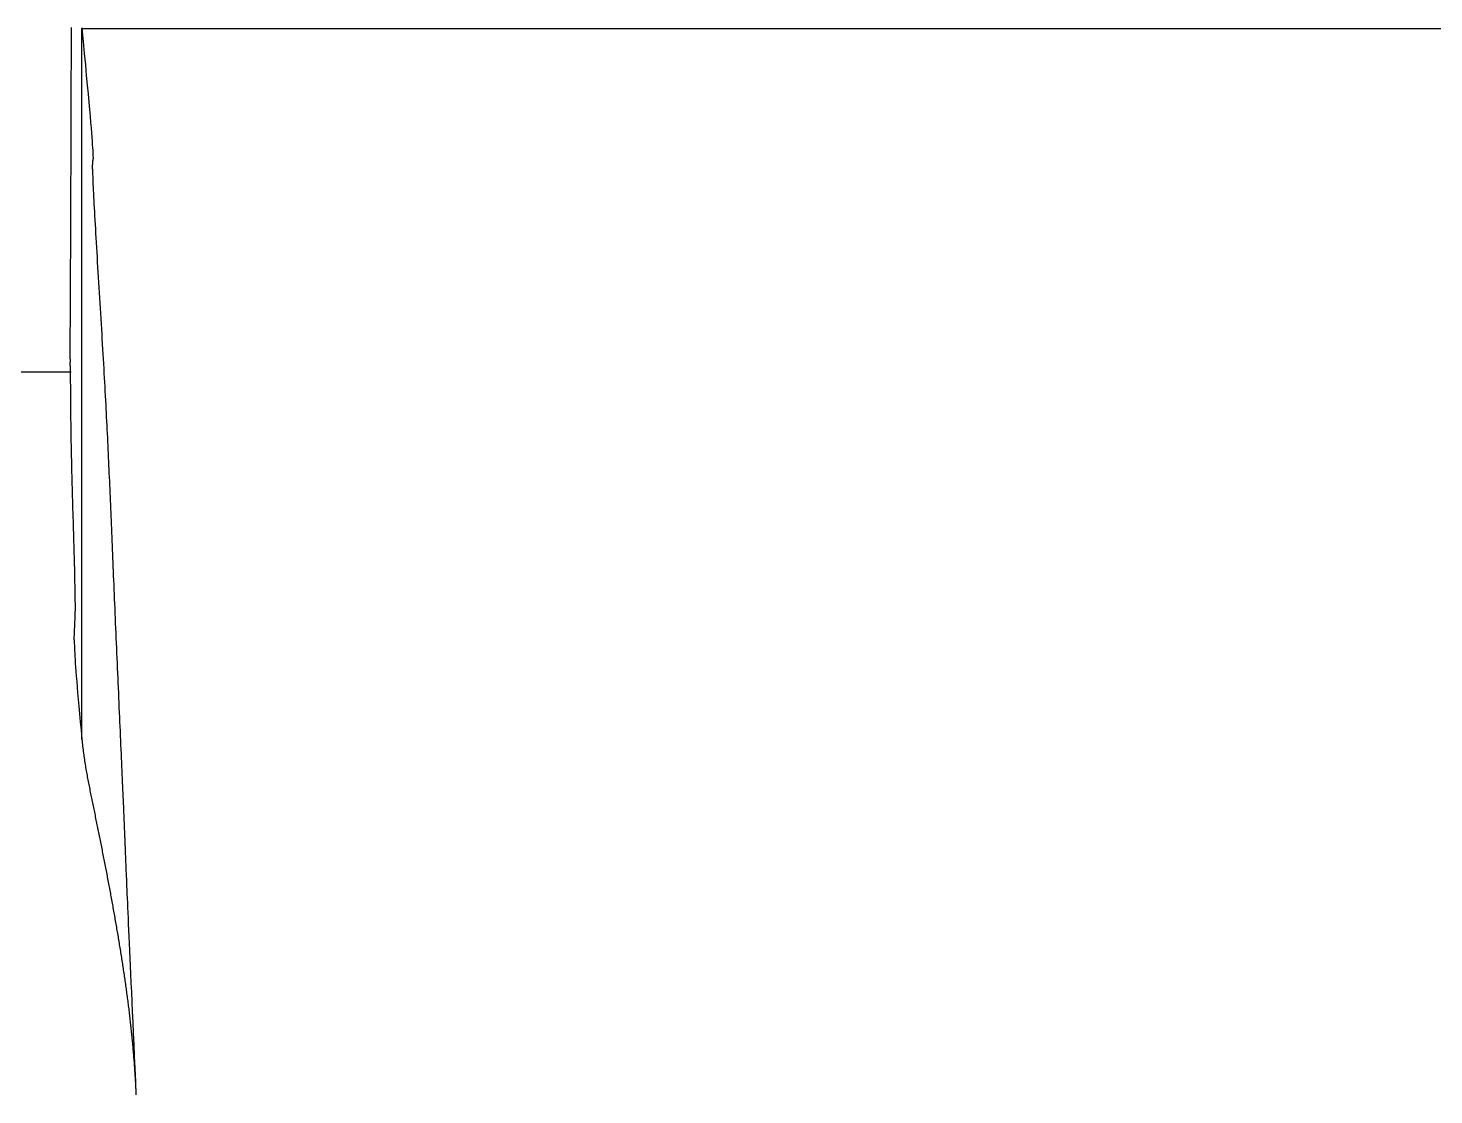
# Model space of a CAD drawing. Header units: millimetres. Extents: x -233 to 1, y -1 to 128.
# Drawn here: x -79.605 to -78.89, y 121.893 to 122.436 of the extents above; entities that cross this region are included whole.
import ezdxf

# ---------------------------------------------------------------- set-up
doc = ezdxf.new("R2010")
doc.units = ezdxf.units.MM
doc.header["$LTSCALE"] = 0.5
doc.layers.add('AM_2N', color=51, linetype='Continuous', lineweight=25)

msp = doc.modelspace()

# ---------------------------------------------------------------- linework, layer by layer
at = {"layer": 'AM_2N'}
for p, q in [((-79.58269, 122.43247), (-79.58268, 122.43329)), ((-79.58269, 122.43169), (-79.58269, 122.43247)), ((-79.58268, 122.43329), (-79.58267, 122.43413)), ((-79.58267, 122.43502), (-79.58266, 122.43595)), ((-79.58267, 122.43413), (-79.58267, 122.43502)), ((-79.5774, 122.43577), (-79.57738, 122.43554)), ((-79.57738, 122.43554), (-77.8602, 122.43554)), ((-79.57738, 122.07414), (-79.57738, 122.43554)), ((-79.57738, 122.43554), (-79.57675, 122.42888)), ((-79.58272, 122.42673), (-79.58271, 122.42741)), ((-79.58272, 122.42606), (-79.58272, 122.42673)), ((-79.58272, 122.42539), (-79.58272, 122.42606)), ((-79.58272, 122.42471), (-79.58272, 122.42539)), ((-79.58271, 122.42877), (-79.5827, 122.42948)), ((-79.58271, 122.42809), (-79.58271, 122.42877)), ((-79.58271, 122.42741), (-79.58271, 122.42809)), ((-79.5827, 122.43093), (-79.58269, 122.43169)), ((-79.5827, 122.43019), (-79.5827, 122.43093)), ((-79.5827, 122.42948), (-79.5827, 122.43019)), ((-79.57675, 122.42888), (-79.57617, 122.42268)), ((-79.58275, 122.41778), (-79.58274, 122.41866)), ((-79.58274, 122.42111), (-79.58273, 122.42187)), ((-79.58274, 122.42033), (-79.58274, 122.42111)), ((-79.58274, 122.41951), (-79.58274, 122.42033)), ((-79.58274, 122.41866), (-79.58274, 122.41951)), ((-79.58273, 122.42402), (-79.58272, 122.42471)), ((-79.58273, 122.42332), (-79.58273, 122.42402)), ((-79.58273, 122.4226), (-79.58273, 122.42332)), ((-79.58273, 122.42187), (-79.58273, 122.4226)), ((-79.57617, 122.42268), (-79.57563, 122.41693)), ((-79.58277, 122.41036), (-79.58276, 122.41155)), ((-79.58276, 122.41381), (-79.58275, 122.41487)), ((-79.58276, 122.4127), (-79.58276, 122.41381)), ((-79.58276, 122.41155), (-79.58276, 122.4127)), ((-79.58275, 122.41686), (-79.58275, 122.41778)), ((-79.58275, 122.41589), (-79.58275, 122.41686)), ((-79.58275, 122.41487), (-79.58275, 122.41589)), ((-79.57563, 122.41693), (-79.57514, 122.41162)), ((-79.57514, 122.41162), (-79.57468, 122.40671)), ((-79.58278, 122.40652), (-79.58277, 122.40784)), ((-79.58278, 122.40517), (-79.58278, 122.40652)), ((-79.58278, 122.40377), (-79.58278, 122.40517)), ((-79.58277, 122.40912), (-79.58277, 122.41036)), ((-79.58277, 122.40784), (-79.58277, 122.40912)), ((-79.57468, 122.40671), (-79.57427, 122.4022)), ((-79.58281, 122.39626), (-79.5828, 122.39783)), ((-79.5828, 122.39937), (-79.58279, 122.40087)), ((-79.5828, 122.39783), (-79.5828, 122.39937)), ((-79.58279, 122.40234), (-79.58278, 122.40377)), ((-79.58279, 122.40087), (-79.58279, 122.40234)), ((-79.57427, 122.4022), (-79.5739, 122.39806)), ((-79.5739, 122.39806), (-79.57356, 122.39429)), ((-79.58283, 122.38969), (-79.58282, 122.39137)), ((-79.58283, 122.38797), (-79.58283, 122.38969)), ((-79.58282, 122.39303), (-79.58281, 122.39466)), ((-79.58282, 122.39137), (-79.58282, 122.39303)), ((-79.58281, 122.39466), (-79.58281, 122.39626)), ((-79.57356, 122.39429), (-79.57326, 122.39086)), ((-79.57326, 122.39086), (-79.57299, 122.38775)), ((-79.58286, 122.38086), (-79.58285, 122.38267)), ((-79.58285, 122.38446), (-79.58284, 122.38623)), ((-79.58285, 122.38267), (-79.58285, 122.38446)), ((-79.58284, 122.38623), (-79.58283, 122.38797)), ((-79.57299, 122.38775), (-79.57276, 122.38494)), ((-79.57276, 122.38494), (-79.57255, 122.38243)), ((-79.57255, 122.38243), (-79.57237, 122.38018)), ((-79.58288, 122.37341), (-79.58287, 122.3753)), ((-79.58287, 122.37717), (-79.58286, 122.37903)), ((-79.58287, 122.3753), (-79.58287, 122.37717)), ((-79.58286, 122.37903), (-79.58286, 122.38086)), ((-79.57237, 122.38018), (-79.57222, 122.37819)), ((-79.57222, 122.37819), (-79.57209, 122.37643)), ((-79.57209, 122.37643), (-79.57199, 122.37489)), ((-79.5829, 122.36763), (-79.58289, 122.36957)), ((-79.58289, 122.3715), (-79.58288, 122.37341)), ((-79.58289, 122.36957), (-79.58289, 122.3715)), ((-79.57199, 122.37489), (-79.5719, 122.37355)), ((-79.5719, 122.37355), (-79.57184, 122.37239)), ((-79.57184, 122.37239), (-79.57179, 122.37139)), ((-79.57179, 122.37139), (-79.57176, 122.37054)), ((-79.57177, 122.36785), (-79.57175, 122.36824)), ((-79.57176, 122.37054), (-79.57174, 122.36982)), ((-79.57175, 122.36824), (-79.57174, 122.36869)), ((-79.57174, 122.36982), (-79.57173, 122.36921)), ((-79.57174, 122.36869), (-79.57173, 122.36921)), ((-79.58293, 122.35974), (-79.58292, 122.36173)), ((-79.58292, 122.36173), (-79.58291, 122.36371)), ((-79.58291, 122.36568), (-79.5829, 122.36763)), ((-79.58291, 122.36371), (-79.58291, 122.36568)), ((-79.57198, 122.36399), (-79.57197, 122.36466)), ((-79.57198, 122.36399), (-79.57197, 122.3632)), ((-79.57197, 122.36466), (-79.57196, 122.36524)), ((-79.57197, 122.3632), (-79.57196, 122.3623)), ((-79.57196, 122.36524), (-79.57194, 122.36572)), ((-79.57196, 122.3623), (-79.57194, 122.3613)), ((-79.57194, 122.36572), (-79.57192, 122.36614)), ((-79.57194, 122.3613), (-79.5719, 122.3602)), ((-79.57192, 122.36614), (-79.57189, 122.36652)), ((-79.57189, 122.36652), (-79.57186, 122.36685)), ((-79.57186, 122.36685), (-79.57183, 122.36718)), ((-79.57183, 122.36718), (-79.5718, 122.36751)), ((-79.5718, 122.36751), (-79.57177, 122.36785)), ((-79.58295, 122.35372), (-79.58294, 122.35573)), ((-79.58294, 122.35573), (-79.58293, 122.35774)), ((-79.58293, 122.35774), (-79.58293, 122.35974)), ((-79.5719, 122.3602), (-79.57186, 122.35899)), ((-79.57186, 122.35899), (-79.57181, 122.3577)), ((-79.57181, 122.3577), (-79.57175, 122.35631)), ((-79.57175, 122.35631), (-79.57169, 122.35483)), ((-79.57169, 122.35483), (-79.57162, 122.35326)), ((-79.58298, 122.3456), (-79.58297, 122.34763)), ((-79.58297, 122.34763), (-79.58296, 122.34966)), ((-79.58296, 122.35169), (-79.58295, 122.35372)), ((-79.58296, 122.34966), (-79.58296, 122.35169)), ((-79.57162, 122.35326), (-79.57154, 122.35161)), ((-79.57154, 122.35161), (-79.57145, 122.34989)), ((-79.57145, 122.34989), (-79.57136, 122.34809)), ((-79.57136, 122.34809), (-79.57126, 122.34621)), ((-79.58301, 122.33948), (-79.58299, 122.34152)), ((-79.58299, 122.34356), (-79.58298, 122.3456)), ((-79.58299, 122.34152), (-79.58299, 122.34356)), ((-79.57126, 122.34621), (-79.57116, 122.34427)), ((-79.57116, 122.34427), (-79.57105, 122.34226)), ((-79.57105, 122.34226), (-79.57093, 122.34018)), ((-79.57093, 122.34018), (-79.57081, 122.33805)), ((-79.58304, 122.33135), (-79.58303, 122.33338)), ((-79.58303, 122.33338), (-79.58302, 122.33541)), ((-79.58302, 122.33541), (-79.58301, 122.33744)), ((-79.58301, 122.33744), (-79.58301, 122.33948)), ((-79.57081, 122.33805), (-79.57068, 122.33586)), ((-79.57068, 122.33586), (-79.57055, 122.33362)), ((-79.57055, 122.33362), (-79.57042, 122.33133)), ((-79.58307, 122.32331), (-79.58306, 122.3253)), ((-79.58306, 122.32731), (-79.58305, 122.32933)), ((-79.58306, 122.3253), (-79.58306, 122.32731)), ((-79.58305, 122.32933), (-79.58304, 122.33135)), ((-79.57042, 122.33133), (-79.57028, 122.32899)), ((-79.57028, 122.32899), (-79.57014, 122.32661)), ((-79.57014, 122.32661), (-79.57, 122.32419)), ((-79.5831, 122.31737), (-79.58309, 122.31934)), ((-79.58309, 122.31934), (-79.58308, 122.32132)), ((-79.58308, 122.32132), (-79.58307, 122.32331)), ((-79.57, 122.32419), (-79.56985, 122.32174)), ((-79.56985, 122.32174), (-79.5697, 122.31925)), ((-79.5697, 122.31925), (-79.56955, 122.31673)), ((-79.58314, 122.30965), (-79.58313, 122.31156)), ((-79.58313, 122.31156), (-79.58312, 122.31348)), ((-79.58312, 122.31348), (-79.58311, 122.31542)), ((-79.58311, 122.31542), (-79.5831, 122.31737)), ((-79.56955, 122.31673), (-79.56939, 122.31418)), ((-79.56939, 122.31418), (-79.56924, 122.31161)), ((-79.56924, 122.31161), (-79.56908, 122.30902)), ((-79.58318, 122.30219), (-79.58317, 122.30403)), ((-79.58317, 122.30403), (-79.58315, 122.30588)), ((-79.58315, 122.30588), (-79.58314, 122.30776)), ((-79.58314, 122.30776), (-79.58314, 122.30965)), ((-79.56908, 122.30902), (-79.56892, 122.30641)), ((-79.56892, 122.30641), (-79.56876, 122.30379)), ((-79.56876, 122.30379), (-79.5686, 122.30116)), ((-79.58321, 122.29496), (-79.5832, 122.29674)), ((-79.5832, 122.29674), (-79.58319, 122.29854)), ((-79.58319, 122.30036), (-79.58318, 122.30219)), ((-79.58319, 122.29854), (-79.58319, 122.30036)), ((-79.5686, 122.30116), (-79.56844, 122.29852)), ((-79.56844, 122.29852), (-79.56827, 122.29588)), ((-79.58324, 122.28966), (-79.58323, 122.29142)), ((-79.58324, 122.28792), (-79.58324, 122.28966)), ((-79.58323, 122.29142), (-79.58322, 122.29318)), ((-79.58322, 122.29318), (-79.58321, 122.29496)), ((-79.56827, 122.29588), (-79.56811, 122.29323)), ((-79.56811, 122.29323), (-79.56795, 122.29059)), ((-79.56795, 122.29059), (-79.56779, 122.28796)), ((-79.58327, 122.28273), (-79.58326, 122.28445)), ((-79.58327, 122.28102), (-79.58327, 122.28273)), ((-79.58326, 122.28445), (-79.58325, 122.28618)), ((-79.58325, 122.28618), (-79.58324, 122.28792)), ((-79.56779, 122.28796), (-79.56763, 122.28533)), ((-79.56763, 122.28533), (-79.56748, 122.28272)), ((-79.56748, 122.28272), (-79.56732, 122.28013)), ((-79.58329, 122.27422), (-79.58328, 122.27592)), ((-79.58328, 122.27931), (-79.58327, 122.28102)), ((-79.58328, 122.27761), (-79.58328, 122.27931)), ((-79.58328, 122.27592), (-79.58328, 122.27761)), ((-79.56732, 122.28013), (-79.56717, 122.27755)), ((-79.56717, 122.27755), (-79.56701, 122.27499)), ((-79.58329, 122.27253), (-79.58329, 122.27422)), ((-79.58329, 122.27085), (-79.58329, 122.27253)), ((-79.58329, 122.26916), (-79.58329, 122.27085)), ((-79.58329, 122.26748), (-79.58329, 122.26916)), ((-79.56701, 122.27499), (-79.56687, 122.27246)), ((-79.56687, 122.27246), (-79.56672, 122.26996)), ((-79.56672, 122.26996), (-79.56657, 122.2675)), ((-79.66879, 122.26089), (-79.58291, 122.26089)), ((-79.58329, 122.26748), (-79.58329, 122.2658)), ((-79.58329, 122.26411), (-79.58329, 122.2658)), ((-79.58329, 122.26411), (-79.58329, 122.26243)), ((-79.58329, 122.26243), (-79.58328, 122.26074)), ((-79.56657, 122.2675), (-79.56643, 122.26506)), ((-79.56643, 122.26506), (-79.5663, 122.26266)), ((-79.5663, 122.26266), (-79.56616, 122.26028)), ((-79.58328, 122.26074), (-79.58328, 122.25905)), ((-79.58328, 122.25905), (-79.58327, 122.25736)), ((-79.58327, 122.25736), (-79.58327, 122.25567)), ((-79.58327, 122.25567), (-79.58326, 122.25397)), ((-79.58326, 122.25397), (-79.58325, 122.25226)), ((-79.56616, 122.26028), (-79.56603, 122.25794)), ((-79.56603, 122.25794), (-79.56591, 122.25562)), ((-79.56591, 122.25562), (-79.56578, 122.25333)), ((-79.58325, 122.25226), (-79.58324, 122.25055)), ((-79.58324, 122.25055), (-79.58323, 122.24884)), ((-79.58323, 122.24884), (-79.58321, 122.24711)), ((-79.58321, 122.24711), (-79.5832, 122.24538)), ((-79.56578, 122.25333), (-79.56566, 122.25106)), ((-79.56566, 122.25106), (-79.56553, 122.24882)), ((-79.56553, 122.24882), (-79.56542, 122.24661)), ((-79.56542, 122.24661), (-79.5653, 122.24441)), ((-79.5832, 122.24538), (-79.58318, 122.24364)), ((-79.58318, 122.24364), (-79.58316, 122.24189)), ((-79.58316, 122.24189), (-79.58314, 122.24013)), ((-79.58314, 122.24013), (-79.58312, 122.23836)), ((-79.5653, 122.24441), (-79.56519, 122.24224)), ((-79.56519, 122.24224), (-79.56508, 122.24008)), ((-79.56508, 122.24008), (-79.56497, 122.23795)), ((-79.58312, 122.23836), (-79.5831, 122.23657)), ((-79.5831, 122.23657), (-79.58308, 122.23478)), ((-79.58308, 122.23478), (-79.58305, 122.23297)), ((-79.58305, 122.23297), (-79.58302, 122.23115)), ((-79.56497, 122.23795), (-79.56486, 122.23583)), ((-79.56486, 122.23583), (-79.56476, 122.23373)), ((-79.56476, 122.23373), (-79.56465, 122.23165)), ((-79.58302, 122.23115), (-79.58299, 122.22931)), ((-79.58299, 122.22931), (-79.58296, 122.22746)), ((-79.58296, 122.22746), (-79.58293, 122.22559)), ((-79.58293, 122.22559), (-79.58289, 122.22371)), ((-79.56465, 122.23165), (-79.56455, 122.22958)), ((-79.56455, 122.22958), (-79.56445, 122.22752)), ((-79.56445, 122.22752), (-79.56435, 122.22547)), ((-79.56435, 122.22547), (-79.56425, 122.22344)), ((-79.58289, 122.22371), (-79.58286, 122.22181)), ((-79.58286, 122.22181), (-79.58282, 122.21989)), ((-79.58282, 122.21989), (-79.58278, 122.21796)), ((-79.56425, 122.22344), (-79.56416, 122.22142)), ((-79.56416, 122.22142), (-79.56407, 122.2194)), ((-79.56407, 122.2194), (-79.56397, 122.21739)), ((-79.58278, 122.21796), (-79.58273, 122.216)), ((-79.58273, 122.216), (-79.58269, 122.21402)), ((-79.58269, 122.21402), (-79.58264, 122.21203)), ((-79.58264, 122.21203), (-79.58259, 122.21001)), ((-79.56397, 122.21739), (-79.56388, 122.21539)), ((-79.56388, 122.21539), (-79.56379, 122.21339)), ((-79.56379, 122.21339), (-79.5637, 122.2114)), ((-79.5637, 122.2114), (-79.56361, 122.20941)), ((-79.58259, 122.21001), (-79.58254, 122.20798)), ((-79.58254, 122.20798), (-79.58249, 122.20593)), ((-79.58249, 122.20593), (-79.58244, 122.20387)), ((-79.58244, 122.20387), (-79.58238, 122.20179)), ((-79.56361, 122.20941), (-79.56352, 122.20742)), ((-79.56352, 122.20742), (-79.56344, 122.20544)), ((-79.56344, 122.20544), (-79.56335, 122.20345)), ((-79.58238, 122.20179), (-79.58232, 122.19971)), ((-79.58232, 122.19971), (-79.58226, 122.19762)), ((-79.58226, 122.19762), (-79.5822, 122.19553)), ((-79.56335, 122.20345), (-79.56326, 122.20146)), ((-79.56326, 122.20146), (-79.56318, 122.19947)), ((-79.56318, 122.19947), (-79.56309, 122.19747)), ((-79.56309, 122.19747), (-79.56301, 122.19547)), ((-79.5822, 122.19553), (-79.58215, 122.19343)), ((-79.58215, 122.19343), (-79.58209, 122.19133)), ((-79.58209, 122.19133), (-79.58202, 122.18924)), ((-79.56301, 122.19547), (-79.56292, 122.19347)), ((-79.56292, 122.19347), (-79.56284, 122.19145)), ((-79.56284, 122.19145), (-79.56275, 122.18943)), ((-79.56275, 122.18943), (-79.56267, 122.1874)), ((-79.58202, 122.18924), (-79.58196, 122.18714)), ((-79.58196, 122.18714), (-79.58191, 122.18505)), ((-79.58191, 122.18505), (-79.58184, 122.18297)), ((-79.58184, 122.18297), (-79.58178, 122.1809)), ((-79.56267, 122.1874), (-79.56258, 122.18536)), ((-79.56258, 122.18536), (-79.5625, 122.18331)), ((-79.5625, 122.18331), (-79.56241, 122.18124)), ((-79.58178, 122.1809), (-79.58172, 122.17884)), ((-79.58172, 122.17884), (-79.58166, 122.17679)), ((-79.58166, 122.17679), (-79.58161, 122.17476)), ((-79.56241, 122.18124), (-79.56232, 122.17916)), ((-79.56232, 122.17916), (-79.56224, 122.17706)), ((-79.56224, 122.17706), (-79.56215, 122.17495)), ((-79.58161, 122.17476), (-79.58155, 122.17275)), ((-79.58155, 122.17275), (-79.58149, 122.17075)), ((-79.58149, 122.17075), (-79.58144, 122.16878)), ((-79.58144, 122.16878), (-79.58138, 122.16683)), ((-79.56215, 122.17495), (-79.56206, 122.17282)), ((-79.56206, 122.17282), (-79.56197, 122.17067)), ((-79.56197, 122.17067), (-79.56188, 122.16851)), ((-79.56188, 122.16851), (-79.56179, 122.16632)), ((-79.58138, 122.16683), (-79.58133, 122.1649)), ((-79.58133, 122.1649), (-79.58128, 122.16301)), ((-79.58128, 122.16301), (-79.58123, 122.16114)), ((-79.58123, 122.16114), (-79.58119, 122.15931)), ((-79.56179, 122.16632), (-79.5617, 122.16411)), ((-79.5617, 122.16411), (-79.56161, 122.16188)), ((-79.56161, 122.16188), (-79.56151, 122.15962)), ((-79.58119, 122.15931), (-79.58115, 122.1575)), ((-79.58115, 122.1575), (-79.58111, 122.15574)), ((-79.58111, 122.15574), (-79.58107, 122.15401)), ((-79.58107, 122.15401), (-79.58103, 122.15232)), ((-79.56151, 122.15962), (-79.56142, 122.15733)), ((-79.56142, 122.15733), (-79.56132, 122.15503)), ((-79.56132, 122.15503), (-79.56122, 122.15269)), ((-79.58103, 122.15232), (-79.581, 122.15068)), ((-79.581, 122.15068), (-79.58097, 122.14907)), ((-79.58097, 122.14907), (-79.58094, 122.14752)), ((-79.58094, 122.14752), (-79.58092, 122.14601)), ((-79.56122, 122.15269), (-79.56112, 122.15033)), ((-79.56112, 122.15033), (-79.56102, 122.14794)), ((-79.56102, 122.14794), (-79.56092, 122.14553)), ((-79.58092, 122.14601), (-79.5809, 122.14455)), ((-79.5809, 122.14455), (-79.58088, 122.14314)), ((-79.58088, 122.14314), (-79.58087, 122.14179)), ((-79.58087, 122.14179), (-79.58086, 122.1405)), ((-79.58086, 122.1405), (-79.58086, 122.13926)), ((-79.56092, 122.14553), (-79.56082, 122.1431)), ((-79.56082, 122.1431), (-79.56071, 122.14065)), ((-79.56071, 122.14065), (-79.56061, 122.13819)), ((-79.581, 122.13165), (-79.58097, 122.13238)), ((-79.58097, 122.13238), (-79.58094, 122.13317)), ((-79.58094, 122.13317), (-79.58091, 122.13401)), ((-79.58091, 122.13401), (-79.58089, 122.13493)), ((-79.58089, 122.13493), (-79.58088, 122.13591)), ((-79.58088, 122.13591), (-79.58087, 122.13696)), ((-79.58087, 122.13696), (-79.58086, 122.13808)), ((-79.58086, 122.13808), (-79.58086, 122.13926)), ((-79.56061, 122.13819), (-79.5605, 122.1357)), ((-79.5605, 122.1357), (-79.56039, 122.13321)), ((-79.56039, 122.13321), (-79.56029, 122.1307)), ((-79.58126, 122.12557), (-79.58125, 122.12634)), ((-79.58126, 122.12475), (-79.58126, 122.12557)), ((-79.58125, 122.12634), (-79.58123, 122.12705)), ((-79.58123, 122.12705), (-79.58121, 122.12773)), ((-79.58121, 122.12773), (-79.58118, 122.12839)), ((-79.58118, 122.12839), (-79.58115, 122.12902)), ((-79.58115, 122.12902), (-79.58111, 122.12966)), ((-79.58111, 122.12966), (-79.58107, 122.1303)), ((-79.58107, 122.1303), (-79.58104, 122.13096)), ((-79.58104, 122.13096), (-79.581, 122.13165)), ((-79.56029, 122.1307), (-79.56018, 122.12818)), ((-79.56018, 122.12818), (-79.56007, 122.12566)), ((-79.56007, 122.12566), (-79.55996, 122.12312)), ((-79.58126, 122.12475), (-79.58126, 122.12386)), ((-79.58126, 122.12386), (-79.58124, 122.12288)), ((-79.58124, 122.12288), (-79.58121, 122.12182)), ((-79.58121, 122.12182), (-79.58117, 122.12065)), ((-79.58117, 122.12065), (-79.58112, 122.11936)), ((-79.58112, 122.11936), (-79.58104, 122.11795)), ((-79.58104, 122.11795), (-79.58096, 122.1164)), ((-79.55996, 122.12312), (-79.55985, 122.12058)), ((-79.55985, 122.12058), (-79.55974, 122.11804)), ((-79.55974, 122.11804), (-79.55963, 122.11549)), ((-79.58096, 122.1164), (-79.58085, 122.11471)), ((-79.58085, 122.11471), (-79.58073, 122.11285)), ((-79.58073, 122.11285), (-79.58059, 122.11083)), ((-79.58059, 122.11083), (-79.58042, 122.10862)), ((-79.55963, 122.11549), (-79.55952, 122.11295)), ((-79.55952, 122.11295), (-79.55941, 122.1104)), ((-79.58042, 122.10862), (-79.58024, 122.10622)), ((-79.58024, 122.10622), (-79.58003, 122.10362)), ((-79.55941, 122.1104), (-79.5593, 122.10786)), ((-79.5593, 122.10786), (-79.55919, 122.10533)), ((-79.55919, 122.10533), (-79.55908, 122.1028)), ((-79.58003, 122.10362), (-79.5798, 122.1008)), ((-79.5798, 122.1008), (-79.57954, 122.09776)), ((-79.57954, 122.09776), (-79.57925, 122.09448)), ((-79.55908, 122.1028), (-79.55897, 122.10028)), ((-79.55897, 122.10028), (-79.55885, 122.09777)), ((-79.55885, 122.09777), (-79.55875, 122.09527)), ((-79.57925, 122.09448), (-79.57894, 122.09095)), ((-79.57894, 122.09095), (-79.5786, 122.08717)), ((-79.55875, 122.09527), (-79.55864, 122.09278)), ((-79.55864, 122.09278), (-79.55853, 122.09031)), ((-79.55853, 122.09031), (-79.55842, 122.08786)), ((-79.5786, 122.08717), (-79.57822, 122.08311)), ((-79.57822, 122.08311), (-79.57782, 122.07877)), ((-79.55842, 122.08786), (-79.55831, 122.08542)), ((-79.55831, 122.08542), (-79.55821, 122.08301)), ((-79.55821, 122.08301), (-79.5581, 122.08061)), ((-79.57782, 122.07877), (-79.57738, 122.07414)), ((-79.5581, 122.08061), (-79.558, 122.07825)), ((-79.558, 122.07825), (-79.55789, 122.0759)), ((-79.55789, 122.0759), (-79.55779, 122.07359)), ((-79.57738, 122.07414), (-79.57729, 122.07325)), ((-79.57729, 122.07325), (-79.5772, 122.07236)), ((-79.5772, 122.07236), (-79.57711, 122.07149)), ((-79.57711, 122.07149), (-79.57701, 122.07061)), ((-79.57701, 122.07061), (-79.57691, 122.06975)), ((-79.57691, 122.06975), (-79.57681, 122.06889)), ((-79.57681, 122.06889), (-79.5767, 122.06804)), ((-79.5767, 122.06804), (-79.57659, 122.06719)), ((-79.55779, 122.07359), (-79.55769, 122.0713)), ((-79.55769, 122.0713), (-79.55759, 122.06904)), ((-79.55759, 122.06904), (-79.5575, 122.06682)), ((-79.57659, 122.06719), (-79.57648, 122.06635)), ((-79.57648, 122.06635), (-79.57636, 122.06552)), ((-79.57636, 122.06552), (-79.57624, 122.06469)), ((-79.57624, 122.06469), (-79.57612, 122.06387)), ((-79.57612, 122.06387), (-79.576, 122.06305)), ((-79.576, 122.06305), (-79.57587, 122.06223)), ((-79.57587, 122.06223), (-79.57574, 122.06142)), ((-79.57574, 122.06142), (-79.57561, 122.06062)), ((-79.5575, 122.06682), (-79.5574, 122.06462)), ((-79.5574, 122.06462), (-79.5573, 122.06247)), ((-79.5573, 122.06247), (-79.55721, 122.06035)), ((-79.57561, 122.06062), (-79.57548, 122.05981)), ((-79.57548, 122.05981), (-79.57534, 122.05901)), ((-79.57534, 122.05901), (-79.5752, 122.05822)), ((-79.5752, 122.05822), (-79.57507, 122.05742)), ((-79.57507, 122.05742), (-79.57492, 122.05663)), ((-79.57492, 122.05663), (-79.57478, 122.05585)), ((-79.57478, 122.05585), (-79.57463, 122.05506)), ((-79.57463, 122.05506), (-79.57449, 122.05428)), ((-79.57449, 122.05428), (-79.57434, 122.0535)), ((-79.55721, 122.06035), (-79.55712, 122.05827)), ((-79.55712, 122.05827), (-79.55703, 122.05624)), ((-79.55703, 122.05624), (-79.55694, 122.05424)), ((-79.55694, 122.05424), (-79.55686, 122.05229)), ((-79.57434, 122.0535), (-79.57419, 122.05272)), ((-79.57419, 122.05272), (-79.57404, 122.05194)), ((-79.57404, 122.05194), (-79.57389, 122.05116)), ((-79.57389, 122.05116), (-79.57373, 122.05038)), ((-79.57373, 122.05038), (-79.57358, 122.04961)), ((-79.57358, 122.04961), (-79.57342, 122.04883)), ((-79.57342, 122.04883), (-79.57327, 122.04806)), ((-79.57327, 122.04806), (-79.57311, 122.04728)), ((-79.57311, 122.04728), (-79.57295, 122.04651)), ((-79.57295, 122.04651), (-79.5728, 122.04573)), ((-79.55686, 122.05229), (-79.55677, 122.05038)), ((-79.55677, 122.05038), (-79.55669, 122.04853)), ((-79.55669, 122.04853), (-79.55661, 122.04672)), ((-79.55661, 122.04672), (-79.55653, 122.04496)), ((-79.5728, 122.04573), (-79.57264, 122.04496)), ((-79.57264, 122.04496), (-79.57248, 122.04418)), ((-79.57248, 122.04418), (-79.57232, 122.0434)), ((-79.57232, 122.0434), (-79.57216, 122.04262)), ((-79.57216, 122.04262), (-79.572, 122.04184)), ((-79.572, 122.04184), (-79.57184, 122.04105)), ((-79.57184, 122.04105), (-79.57168, 122.04027)), ((-79.57168, 122.04027), (-79.57152, 122.03948)), ((-79.57152, 122.03948), (-79.57136, 122.03869)), ((-79.55653, 122.04496), (-79.55646, 122.04326)), ((-79.55646, 122.04326), (-79.55639, 122.04161)), ((-79.55639, 122.04161), (-79.55631, 122.04001)), ((-79.55631, 122.04001), (-79.55625, 122.03848)), ((-79.57136, 122.03869), (-79.5712, 122.03791)), ((-79.5712, 122.03791), (-79.57104, 122.03712)), ((-79.57104, 122.03712), (-79.57088, 122.03633)), ((-79.57088, 122.03633), (-79.57072, 122.03553)), ((-79.57072, 122.03553), (-79.57056, 122.03474)), ((-79.57056, 122.03474), (-79.57039, 122.03395)), ((-79.57039, 122.03395), (-79.57023, 122.03315)), ((-79.57023, 122.03315), (-79.57007, 122.03236)), ((-79.57007, 122.03236), (-79.56991, 122.03156)), ((-79.55625, 122.03848), (-79.55619, 122.037)), ((-79.55619, 122.037), (-79.55612, 122.03559)), ((-79.55612, 122.03559), (-79.55606, 122.03424)), ((-79.55606, 122.03424), (-79.55601, 122.03295)), ((-79.55601, 122.03295), (-79.55596, 122.03173)), ((-79.56991, 122.03156), (-79.56975, 122.03076)), ((-79.56975, 122.03076), (-79.56959, 122.02996)), ((-79.56959, 122.02996), (-79.56942, 122.02916)), ((-79.56942, 122.02916), (-79.56926, 122.02836)), ((-79.56926, 122.02836), (-79.5691, 122.02756)), ((-79.5691, 122.02756), (-79.56894, 122.02675)), ((-79.56894, 122.02675), (-79.56878, 122.02595)), ((-79.56878, 122.02595), (-79.56862, 122.02515)), ((-79.56862, 122.02515), (-79.56845, 122.02434)), ((-79.55596, 122.03173), (-79.55591, 122.03058)), ((-79.55591, 122.03058), (-79.55586, 122.02949)), ((-79.55586, 122.02949), (-79.55582, 122.02848)), ((-79.55582, 122.02848), (-79.55578, 122.02755)), ((-79.55578, 122.02755), (-79.55574, 122.02668)), ((-79.55574, 122.02668), (-79.55571, 122.02589)), ((-79.55571, 122.02589), (-79.55568, 122.02516)), ((-79.55568, 122.02516), (-79.55565, 122.02448)), ((-79.56845, 122.02434), (-79.56829, 122.02353)), ((-79.56829, 122.02353), (-79.56813, 122.02273)), ((-79.56813, 122.02273), (-79.56797, 122.02192)), ((-79.56797, 122.02192), (-79.56781, 122.02111)), ((-79.56781, 122.02111), (-79.56765, 122.0203)), ((-79.56765, 122.0203), (-79.56749, 122.01949)), ((-79.56749, 122.01949), (-79.56732, 122.01868)), ((-79.56732, 122.01868), (-79.56716, 122.01787)), ((-79.55565, 122.02448), (-79.55562, 122.02386)), ((-79.55562, 122.02386), (-79.5556, 122.02329)), ((-79.5556, 122.02329), (-79.55558, 122.02276)), ((-79.55558, 122.02276), (-79.55556, 122.02226)), ((-79.55556, 122.02226), (-79.55555, 122.0218)), ((-79.55555, 122.0218), (-79.55553, 122.02136)), ((-79.55553, 122.02136), (-79.55551, 122.02094)), ((-79.55551, 122.02094), (-79.5555, 122.02054)), ((-79.5555, 122.02054), (-79.55548, 122.02015)), ((-79.55548, 122.02015), (-79.55547, 122.01976)), ((-79.55547, 122.01976), (-79.55545, 122.01937)), ((-79.55545, 122.01937), (-79.55544, 122.01897)), ((-79.55544, 122.01897), (-79.55543, 122.01856)), ((-79.55543, 122.01856), (-79.55541, 122.01814)), ((-79.55541, 122.01814), (-79.55539, 122.01769)), ((-79.56716, 122.01787), (-79.567, 122.01706)), ((-79.567, 122.01706), (-79.56684, 122.01625)), ((-79.56684, 122.01625), (-79.56668, 122.01544)), ((-79.56668, 122.01544), (-79.56652, 122.01462)), ((-79.56652, 122.01462), (-79.56636, 122.01381)), ((-79.56636, 122.01381), (-79.5662, 122.013)), ((-79.5662, 122.013), (-79.56604, 122.01218)), ((-79.56604, 122.01218), (-79.56588, 122.01137)), ((-79.56588, 122.01137), (-79.56572, 122.01055)), ((-79.55539, 122.01769), (-79.55537, 122.01721)), ((-79.55537, 122.01721), (-79.55535, 122.0167)), ((-79.55535, 122.0167), (-79.55533, 122.01615)), ((-79.55533, 122.01615), (-79.55531, 122.01556)), ((-79.55531, 122.01556), (-79.55529, 122.01491)), ((-79.55529, 122.01491), (-79.55526, 122.01421)), ((-79.55526, 122.01421), (-79.55523, 122.01345)), ((-79.55523, 122.01345), (-79.55519, 122.01263)), ((-79.55519, 122.01263), (-79.55516, 122.01173)), ((-79.55516, 122.01173), (-79.55512, 122.01076)), ((-79.55512, 122.01076), (-79.55507, 122.0097)), ((-79.56572, 122.01055), (-79.56557, 122.00974)), ((-79.56557, 122.00974), (-79.56541, 122.00892)), ((-79.56541, 122.00892), (-79.56525, 122.0081)), ((-79.56525, 122.0081), (-79.56509, 122.00729)), ((-79.56509, 122.00729), (-79.56493, 122.00647)), ((-79.56493, 122.00647), (-79.56478, 122.00565)), ((-79.56478, 122.00565), (-79.56462, 122.00484)), ((-79.56462, 122.00484), (-79.56446, 122.00402)), ((-79.56446, 122.00402), (-79.56431, 122.0032)), ((-79.55507, 122.0097), (-79.55502, 122.00856)), ((-79.55502, 122.00856), (-79.55497, 122.00732)), ((-79.55497, 122.00732), (-79.55491, 122.00598)), ((-79.55491, 122.00598), (-79.55485, 122.00454)), ((-79.55485, 122.00454), (-79.55479, 122.003)), ((-79.56431, 122.0032), (-79.56415, 122.00238)), ((-79.56415, 122.00238), (-79.564, 122.00157)), ((-79.564, 122.00157), (-79.56384, 122.00075)), ((-79.56384, 122.00075), (-79.56369, 121.99993)), ((-79.56369, 121.99993), (-79.56354, 121.99911)), ((-79.56354, 121.99911), (-79.56338, 121.99829)), ((-79.56338, 121.99829), (-79.56323, 121.99748)), ((-79.56323, 121.99748), (-79.56308, 121.99666)), ((-79.56308, 121.99666), (-79.56292, 121.99584)), ((-79.55479, 122.003), (-79.55471, 122.00133)), ((-79.55471, 122.00133), (-79.55464, 121.99955)), ((-79.55464, 121.99955), (-79.55455, 121.99764)), ((-79.55455, 121.99764), (-79.55447, 121.99561)), ((-79.56292, 121.99584), (-79.56277, 121.99502)), ((-79.56277, 121.99502), (-79.56262, 121.99421)), ((-79.56262, 121.99421), (-79.56247, 121.99339)), ((-79.56247, 121.99339), (-79.56232, 121.99257)), ((-79.56232, 121.99257), (-79.56217, 121.99175)), ((-79.56217, 121.99175), (-79.56202, 121.99094)), ((-79.56202, 121.99094), (-79.56187, 121.99012)), ((-79.56187, 121.99012), (-79.56173, 121.9893)), ((-79.55447, 121.99561), (-79.55437, 121.99343)), ((-79.55437, 121.99343), (-79.55427, 121.99112)), ((-79.55427, 121.99112), (-79.55416, 121.98865)), ((-79.56173, 121.9893), (-79.56158, 121.98848)), ((-79.56158, 121.98848), (-79.56143, 121.98767)), ((-79.56143, 121.98767), (-79.56129, 121.98685)), ((-79.56129, 121.98685), (-79.56114, 121.98603)), ((-79.56114, 121.98603), (-79.561, 121.98522)), ((-79.561, 121.98522), (-79.56085, 121.9844)), ((-79.56085, 121.9844), (-79.56071, 121.98359)), ((-79.56071, 121.98359), (-79.56056, 121.98277)), ((-79.56056, 121.98277), (-79.56042, 121.98196)), ((-79.55416, 121.98865), (-79.55404, 121.98604)), ((-79.55404, 121.98604), (-79.55392, 121.98326)), ((-79.55392, 121.98326), (-79.55379, 121.98033)), ((-79.56042, 121.98196), (-79.56028, 121.98114)), ((-79.56028, 121.98114), (-79.56014, 121.98033)), ((-79.56014, 121.98033), (-79.56, 121.97951)), ((-79.56, 121.97951), (-79.55986, 121.9787)), ((-79.55986, 121.9787), (-79.55972, 121.97789)), ((-79.55972, 121.97789), (-79.55958, 121.97707)), ((-79.55958, 121.97707), (-79.55944, 121.97626)), ((-79.55944, 121.97626), (-79.5593, 121.97545)), ((-79.5593, 121.97545), (-79.55916, 121.97463)), ((-79.55379, 121.98033), (-79.55366, 121.97722)), ((-79.55366, 121.97722), (-79.55351, 121.97395)), ((-79.55916, 121.97463), (-79.55903, 121.97382)), ((-79.55903, 121.97382), (-79.55889, 121.97301)), ((-79.55889, 121.97301), (-79.55876, 121.9722)), ((-79.55876, 121.9722), (-79.55862, 121.97139)), ((-79.55862, 121.97139), (-79.55849, 121.97058)), ((-79.55849, 121.97058), (-79.55836, 121.96977)), ((-79.55836, 121.96977), (-79.55822, 121.96896)), ((-79.55822, 121.96896), (-79.5581, 121.96816)), ((-79.5581, 121.96816), (-79.55796, 121.96735)), ((-79.55351, 121.97395), (-79.55336, 121.97049)), ((-79.55336, 121.97049), (-79.5532, 121.96685)), ((-79.55796, 121.96735), (-79.55783, 121.96654)), ((-79.55783, 121.96654), (-79.5577, 121.96573)), ((-79.5577, 121.96573), (-79.55758, 121.96493)), ((-79.55758, 121.96493), (-79.55745, 121.96412)), ((-79.55745, 121.96412), (-79.55732, 121.96332)), ((-79.55732, 121.96332), (-79.5572, 121.96251)), ((-79.5572, 121.96251), (-79.55707, 121.96171)), ((-79.55707, 121.96171), (-79.55694, 121.96091)), ((-79.55694, 121.96091), (-79.55682, 121.9601)), ((-79.5532, 121.96685), (-79.55302, 121.96301)), ((-79.55302, 121.96301), (-79.55285, 121.95898)), ((-79.55682, 121.9601), (-79.5567, 121.9593)), ((-79.5567, 121.9593), (-79.55658, 121.9585)), ((-79.55658, 121.9585), (-79.55646, 121.9577)), ((-79.55646, 121.9577), (-79.55634, 121.9569)), ((-79.55634, 121.9569), (-79.55622, 121.9561)), ((-79.55622, 121.9561), (-79.5561, 121.95531)), ((-79.5561, 121.95531), (-79.55598, 121.95451)), ((-79.55598, 121.95451), (-79.55586, 121.95371)), ((-79.55586, 121.95371), (-79.55575, 121.95292)), ((-79.55285, 121.95898), (-79.55265, 121.95476)), ((-79.55265, 121.95476), (-79.55246, 121.95032)), ((-79.55575, 121.95292), (-79.55563, 121.95212)), ((-79.55563, 121.95212), (-79.55551, 121.95133)), ((-79.55551, 121.95133), (-79.5554, 121.95053)), ((-79.5554, 121.95053), (-79.55529, 121.94974)), ((-79.55529, 121.94974), (-79.55518, 121.94895)), ((-79.55518, 121.94895), (-79.55507, 121.94816)), ((-79.55507, 121.94816), (-79.55496, 121.94737)), ((-79.55496, 121.94737), (-79.55485, 121.94658)), ((-79.55485, 121.94658), (-79.55474, 121.94579)), ((-79.55246, 121.95032), (-79.55225, 121.94567)), ((-79.55474, 121.94579), (-79.55463, 121.94501)), ((-79.55463, 121.94501), (-79.55452, 121.94422)), ((-79.55452, 121.94422), (-79.55442, 121.94343)), ((-79.55442, 121.94343), (-79.55432, 121.94265)), ((-79.55432, 121.94265), (-79.55421, 121.94186)), ((-79.55421, 121.94186), (-79.55411, 121.94108)), ((-79.55411, 121.94108), (-79.55401, 121.94029)), ((-79.55401, 121.94029), (-79.55391, 121.93951)), ((-79.55391, 121.93951), (-79.55381, 121.93872)), ((-79.55225, 121.94567), (-79.55203, 121.94081)), ((-79.55203, 121.94081), (-79.5518, 121.93572)), ((-79.55381, 121.93872), (-79.55371, 121.93794)), ((-79.55371, 121.93794), (-79.55361, 121.93715)), ((-79.55361, 121.93715), (-79.55351, 121.93637)), ((-79.55351, 121.93637), (-79.55342, 121.93558)), ((-79.55342, 121.93558), (-79.55332, 121.93479)), ((-79.55332, 121.93479), (-79.55323, 121.93401)), ((-79.55323, 121.93401), (-79.55313, 121.93322)), ((-79.55313, 121.93322), (-79.55304, 121.93243)), ((-79.55304, 121.93243), (-79.55295, 121.93165)), ((-79.5518, 121.93572), (-79.55157, 121.93041)), ((-79.55295, 121.93165), (-79.55286, 121.93086)), ((-79.55286, 121.93086), (-79.55277, 121.93007)), ((-79.55277, 121.93007), (-79.55269, 121.92928)), ((-79.55269, 121.92928), (-79.5526, 121.92849)), ((-79.5526, 121.92849), (-79.55251, 121.9277)), ((-79.55251, 121.9277), (-79.55243, 121.9269)), ((-79.55243, 121.9269), (-79.55234, 121.92611)), ((-79.55234, 121.92611), (-79.55226, 121.92531)), ((-79.55226, 121.92531), (-79.55218, 121.92452)), ((-79.55157, 121.93041), (-79.55132, 121.92486)), ((-79.55218, 121.92452), (-79.5521, 121.92372)), ((-79.5521, 121.92372), (-79.55202, 121.92292)), ((-79.55202, 121.92292), (-79.55194, 121.92212)), ((-79.55194, 121.92212), (-79.55186, 121.92131)), ((-79.55186, 121.92131), (-79.55178, 121.92051)), ((-79.55178, 121.92051), (-79.55171, 121.9197)), ((-79.55171, 121.9197), (-79.55163, 121.91889)), ((-79.55163, 121.91889), (-79.55156, 121.91808)), ((-79.55156, 121.91808), (-79.55149, 121.91727)), ((-79.55132, 121.92486), (-79.55106, 121.91908)), ((-79.55106, 121.91908), (-79.55079, 121.91305)), ((-79.55149, 121.91727), (-79.55142, 121.91646)), ((-79.55142, 121.91646), (-79.55135, 121.91564)), ((-79.55135, 121.91564), (-79.55128, 121.91483)), ((-79.55128, 121.91483), (-79.55121, 121.914)), ((-79.55121, 121.914), (-79.55114, 121.91318)), ((-79.55114, 121.91318), (-79.55107, 121.91236)), ((-79.55107, 121.91236), (-79.55101, 121.91153)), ((-79.55101, 121.91153), (-79.55095, 121.9107)), ((-79.55095, 121.9107), (-79.55088, 121.90987)), ((-79.55079, 121.91305), (-79.55051, 121.90677)), ((-79.55088, 121.90987), (-79.55082, 121.90903)), ((-79.55082, 121.90903), (-79.55076, 121.90819)), ((-79.55076, 121.90819), (-79.5507, 121.90735)), ((-79.5507, 121.90735), (-79.55064, 121.90651)), ((-79.55064, 121.90651), (-79.55059, 121.90566)), ((-79.55059, 121.90566), (-79.55053, 121.90481)), ((-79.55053, 121.90481), (-79.55048, 121.90395)), ((-79.55051, 121.90677), (-79.55021, 121.90023)), ((-79.55048, 121.90395), (-79.55042, 121.9031)), ((-79.55042, 121.9031), (-79.55037, 121.90224)), ((-79.55037, 121.90224), (-79.55032, 121.90137)), ((-79.55032, 121.90137), (-79.55027, 121.90051)), ((-79.55027, 121.90051), (-79.55022, 121.89964)), ((-79.55022, 121.89964), (-79.55017, 121.89876)), ((-79.55021, 121.90023), (-79.54991, 121.89344)), ((-79.55017, 121.89876), (-79.55012, 121.89789)), ((-79.55012, 121.89789), (-79.55008, 121.897)), ((-79.55008, 121.897), (-79.55003, 121.89612)), ((-79.55003, 121.89612), (-79.54999, 121.89523)), ((-79.54999, 121.89523), (-79.54995, 121.89434)), ((-79.54995, 121.89434), (-79.54991, 121.89344))]:
    msp.add_line(p, q, dxfattribs=at)

doc.saveas('drawing.dxf')
